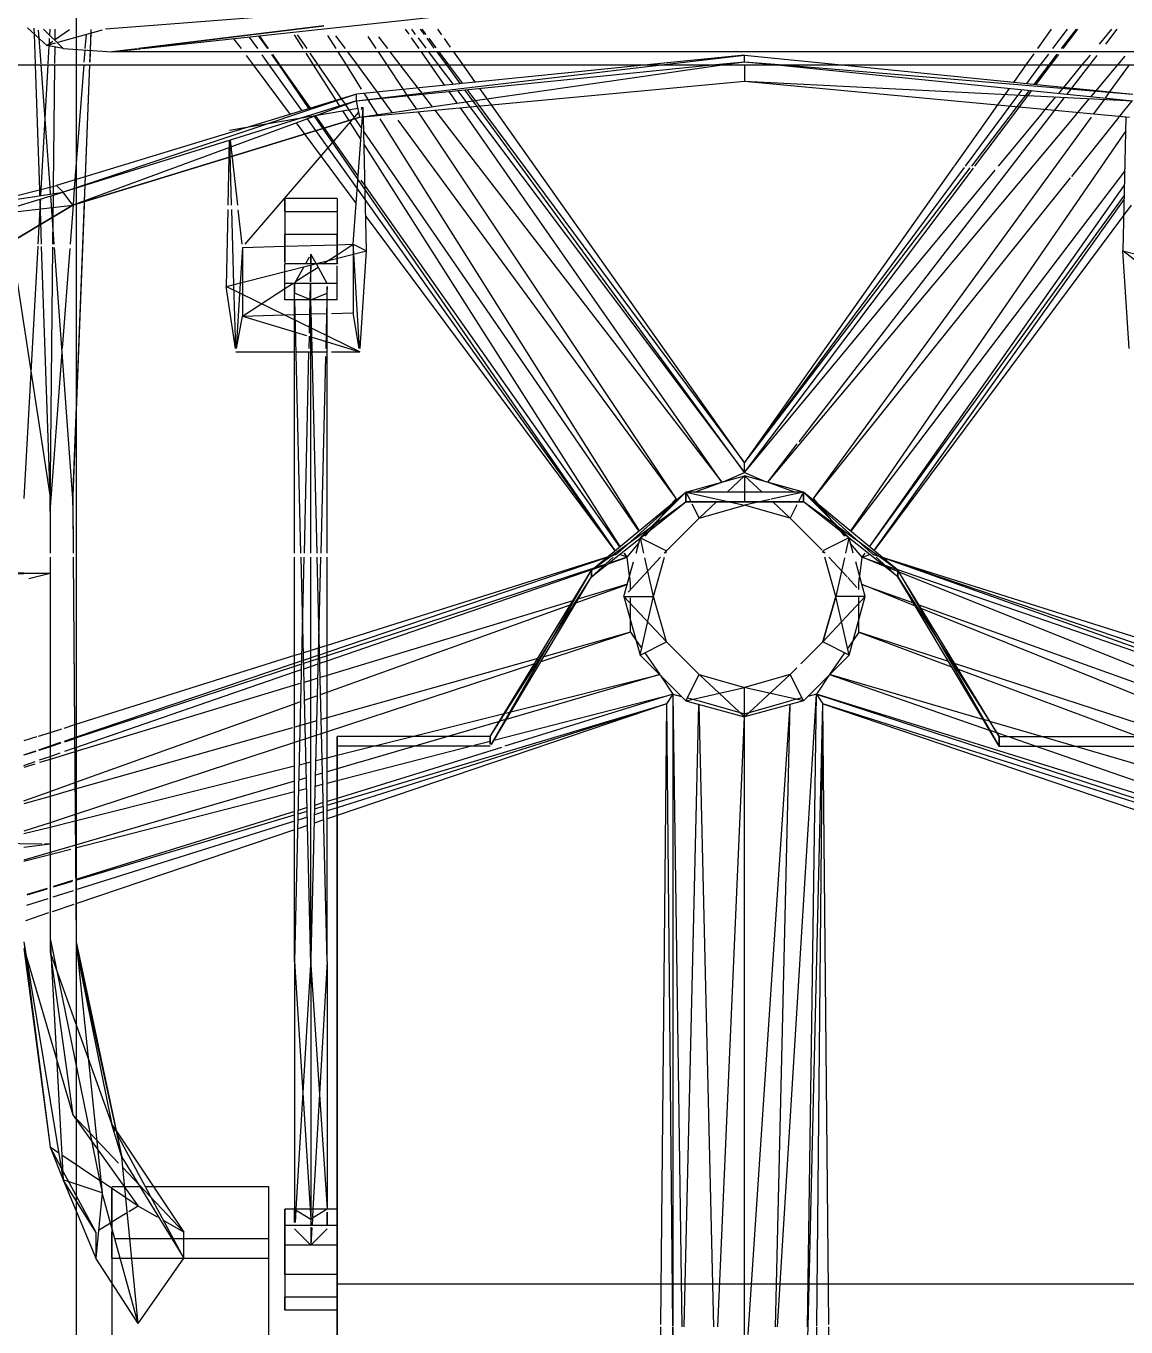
# Model space of a CAD drawing. Header units: millimetres. Extents: x -21051 to 202668, y -15646 to 13691.
# Drawn here: x -11416 to -11148.3, y -6553.3 to -6236.6 of the extents above; entities that cross this region are included whole.
import ezdxf

# ---------------------------------------------------------------- set-up
doc = ezdxf.new("R2010")
doc.units = ezdxf.units.MM
for name, color, linetype, lineweight in [('A-ANNO-DIMS', 211, 'Continuous', 9), ('A-ANNO-DIMS-100', 211, 'Continuous', 9), ('G-IMPT', 8, 'Continuous', 5), ('I-FURN', 30, 'Continuous', 5)]:
    doc.layers.add(name, color=color, linetype=linetype, lineweight=lineweight)
doc.layers.get('0').off()
doc.layers.get('I-FURN').off()
doc.styles.add('Arial_3', font='arial.ttf', dxfattribs={"height": 100})
doc.dimstyles.new('Arial_1_0', dxfattribs={"dimscale": 304.8, "dimtxt": 102.02594, "dimasz": 0.328084, "dimexe": 0.328084, "dimexo": 0.0625, "dimgap": 0.082021, "dimtad": 1, "dimdec": 0, "dimzin": 0, "dimdsep": 46, "dimtxsty": 'Arial_3', "dimblk1": 'OBLIQUE', "dimblk2": 'OBLIQUE', "dimsah": 1, "dimcen": 0.09, "dimdle": 0.328084, "dimazin": 0, "dimtfac": 1, "dimtdec": 4, "dimtix": 1, "dimtmove": 0, "dimatfit": 3, "dimfxl": 0.492126, "dimfxlon": 1, "dimtvp": 1, "dimtolj": 1, "dimtzin": 0, "dimarcsym": 2})

# ---------------------------------------------------------------- blocks, each defined once
blk = doc.blocks.new('Aeron_Work_Chair_3485 - Aeron Work Chair_dwg-V2-00_Ground floor')
at = {"layer": 'G-IMPT'}
for p, q in [((-5.56, 169.07), (-6.35, 224.63)), ((-5.56, 169.07), (-4.89, 224.63)), ((60.3, 171.06), (59.53, 224.63)), ((-95.25, 186.53), (-100.01, 167.48)), ((-95.25, 186.53), (-98.42, 165.89)), ((-92.87, 184.15), (-98.42, 165.89)), ((-92.87, 184.15), (-95.25, 163.51)), ((-85.73, 179.39), (-95.25, 163.51)), ((-95.25, 163.51), (-85.73, 179.39)), ((-24.61, 169.07), (-85.66, 178.33)), ((-138.4, 174.59), (-134.14, 169.86)), ((-129.38, 177.01), (-129.38, -177.01)), ((-23.82, 175.33), (-85.23, 171.96)), ((-5.56, 169.07), (-4.26, 174.26)), ((34.22, 172.34), (35.19, 175.42)), ((38.57, 175.42), (37.59, 172.55)), ((37.75, 172.55), (38.69, 175.42)), ((41.14, 175.42), (40.2, 172.7)), ((40.82, 172.74), (41.63, 175.42)), ((49.77, 175.42), (47.49, 169.07)), ((48.69, 169.07), (50.49, 175.42)), ((55.1, 169.07), (57.19, 175.42)), ((57.75, 175.42), (56.16, 169.07)), ((60.33, 169.07), (61.12, 175.42)), ((60.6, 162.9), (64.26, 175.42)), ((64.45, 175.42), (61.52, 164.04)), ((71.09, 169.8), (72.59, 174.63)), ((72.64, 174.64), (71.19, 169.79)), ((73.63, 169.64), (75.25, 174.79)), ((77.08, 169.44), (78.97, 175.02)), ((84.14, 175.42), (142.08, 165.89)), ((84.14, 175.42), (134.14, 169.07)), ((85.73, 175.42), (134.14, 169.07)), ((87.74, 174.83), (126.21, 163.51)), ((-136.85, 172.87), (-138.35, 172.92)), ((-135.79, 171.69), (-137.87, 171.84)), ((-129.56, 172.63), (-136.85, 172.87)), ((-129.62, 171.24), (-135.79, 171.69)), ((-98.99, 171.59), (-129.38, 172.62)), ((-99.62, 169.05), (-129.38, 171.22)), ((-99.08, 171.2), (-129.38, 169.53)), ((-97.6, 171.28), (-99.08, 171.2)), ((-97.56, 171.54), (-98.99, 171.59)), ((-94.61, 171.44), (-96.77, 171.32)), ((-85.73, 171.14), (-96.71, 171.51)), ((-85.73, 171.93), (-94.33, 171.46)), ((-24.61, 169.07), (-85.18, 171.12)), ((33.19, 169.07), (34.11, 171.99)), ((37.34, 171.79), (36.42, 169.07)), ((36.61, 169.07), (37.5, 171.79)), ((39.83, 171.65), (38.95, 169.07)), ((39.7, 169.07), (40.47, 171.61)), ((-138.11, 170.66), (-133.35, 165.89)), ((-138.11, 170.66), (-133.35, 165.89)), ((-136.59, 169.13), (-138.09, 169.05)), ((-135.46, 168), (-138.02, 164.37)), ((-134.61, 169.24), (-135.84, 169.18)), ((-134.14, 169.86), (-135.21, 168.35)), ((-134.14, 169.86), (-134.74, 167.72)), ((-133.35, 165.89), (-134.14, 169.86)), ((-129.69, 169.51), (-134.03, 169.28)), ((-129.75, 167.88), (-133.74, 167.84)), ((-99.83, 168.21), (-129.38, 167.89)), ((-98.07, 168.23), (-99.83, 168.21)), ((-97.96, 168.93), (-99.62, 169.05)), ((-85.73, 168.36), (-97.71, 168.23)), ((-85.73, 168.03), (-97.51, 168.9)), ((-20.64, 169.07), (-85, 168.37)), ((-23.81, 163.51), (-84.97, 167.98)), ((-20.64, 169.07), (-59.45, 166.12)), ((-24.61, 169.07), (-10.55, 169.07)), ((-20.64, 169.07), (-10.55, 169.07)), ((-9.53, 169.07), (-5.56, 169.07)), ((-9.53, 169.07), (83.34, 169.07)), ((-5.56, 169.07), (60.33, 169.07)), ((-5.56, 169.07), (60.33, 169.07)), ((32.31, 166.3), (33.19, 169.07)), ((36.42, 169.07), (35.53, 166.46)), ((35.76, 166.48), (36.61, 169.07)), ((37.88, 163.07), (39.7, 169.07)), ((38.95, 169.07), (38.09, 166.59)), ((47.49, 169.07), (45.32, 163.02)), ((46.98, 163), (48.69, 169.07)), ((53.1, 162.96), (55.1, 169.07)), ((56.16, 169.07), (54.63, 162.95)), ((60.33, 169.07), (60.31, 170.43)), ((60.33, 169.07), (83.34, 169.07)), ((69.16, 163.59), (70.61, 168.26)), ((70.73, 168.26), (69.34, 163.58)), ((71.68, 163.45), (73.24, 168.39)), ((74.99, 163.25), (76.79, 168.57)), ((83.34, 169.07), (83.66, 169.05)), ((83.34, 169.07), (145.26, 156.37)), ((83.66, 169.07), (86.52, 169.07)), ((83.66, 169.05), (142.08, 165.89)), ((86.52, 169.07), (126.21, 163.51)), ((87.08, 168.87), (128.59, 153.99)), ((134.14, 169.07), (142.08, 165.89)), ((135.54, 166.97), (134.14, 169.07)), ((134.14, 169.07), (139.14, 166.38)), ((-135.69, 167.82), (-138.07, 167.79)), ((-134.83, 167.38), (-137.91, 156.31)), ((-133.35, 165.89), (-132.56, 153.99)), ((-133.35, 165.89), (-132.56, 153.99)), ((-122.24, 94.46), (-100.01, 167.48)), ((-122.24, 94.46), (-98.42, 165.89)), ((-120.65, 94.46), (-98.42, 165.89)), ((-98.42, 165.89), (-100.01, 167.48)), ((-95.25, 163.51), (-98.42, 165.89)), ((-60.33, 166.05), (-84.72, 164.19)), ((31.31, 163.12), (32.14, 165.75)), ((35.23, 165.57), (34.4, 163.1)), ((34.65, 163.09), (35.46, 165.56)), ((37.69, 165.43), (36.88, 163.08)), ((142.19, 157), (136.04, 166.22)), ((139.81, 166.02), (154.78, 157.96)), ((142.08, 165.89), (161.13, 157.96)), ((154.78, 157.96), (142.08, 165.89)), ((145.26, 156.37), (142.08, 165.89)), ((-33.45, 163.08), (-129.38, 159.37)), ((-101.4, 162.92), (-129.38, 160.79)), ((-120.65, 94.46), (-95.25, 163.51)), ((-116.68, 93.66), (-95.25, 163.51)), ((-95.25, 163.51), (-116.68, 93.66)), ((-99.36, 163.08), (-101.4, 162.92)), ((-95.3, 163.39), (-99.3, 163.08)), ((-85.73, 164.12), (-95.25, 163.39)), ((-23.81, 163.51), (-95.17, 160.72)), ((-22.48, 163.5), (-95.17, 160.71)), ((-22.22, 163.51), (-33.45, 163.08)), ((-23.81, 163.51), (-10.55, 163.41)), ((-22.22, 163.51), (-23.81, 163.51)), ((-22.22, 163.51), (-10.55, 163.43)), ((-9.53, 163.42), (83.66, 162.73)), ((-9.53, 163.41), (84.14, 162.72)), ((14.43, 109.54), (31.31, 163.11)), ((34.39, 163.08), (16.27, 109.54)), ((17.06, 109.54), (34.64, 163.08)), ((36.87, 163.07), (18.41, 109.54)), ((21.64, 109.54), (37.88, 163.06)), ((45.31, 163), (26.14, 109.54)), ((32.01, 110.09), (46.97, 162.99)), ((35.56, 109.54), (53.09, 162.95)), ((54.62, 162.94), (41.28, 109.54)), ((45.02, 109.54), (60.6, 162.89)), ((61.23, 162.89), (47.5, 109.54)), ((52.39, 109.54), (68.93, 162.83)), ((69.11, 162.83), (53.2, 109.54)), ((54.7, 109.54), (71.48, 162.81)), ((56.81, 109.54), (74.83, 162.79)), ((84.14, 162.73), (85.73, 162.72)), ((84.14, 162.72), (136.52, 151.61)), ((84.14, 162.72), (145.26, 156.37)), ((85.73, 162.72), (136.52, 151.61)), ((85.73, 162.72), (128.59, 153.99)), ((137.98, 152.4), (126.21, 163.51)), ((126.21, 163.51), (148.43, 147.64)), ((-130.1, 159.34), (-138, 159.04)), ((-133.35, 159.24), (-137.14, 159.09)), ((-133.35, 159.23), (-137.14, 159.08)), ((-133.35, 160.49), (-136.82, 160.23)), ((-130.04, 160.74), (-132.99, 160.52)), ((-130.1, 159.36), (-132.91, 159.26)), ((-130.1, 159.36), (-132.91, 159.25)), ((-102.15, 160.45), (-129.38, 159.38)), ((-102.16, 160.44), (-129.38, 159.39)), ((-100.22, 160.51), (-102.16, 160.44)), ((-100.21, 160.52), (-102.15, 160.45)), ((-96.3, 160.66), (-100.1, 160.52)), ((-96.29, 160.68), (-100.09, 160.53)), ((-142.08, 103.98), (-138.11, 155.58)), ((148.43, 147.64), (142.41, 156.66)), ((145.26, 156.37), (161.13, 157.96)), ((177.01, 147.64), (145.26, 156.37)), ((152.57, 154.36), (154.36, 157.28)), ((154.78, 157.96), (161.13, 157.96)), ((177.01, 147.64), (161.13, 157.96)), ((-133.31, 147.9), (-132.56, 153.99)), ((-132.56, 153.99), (-133.31, 147.9)), ((-132.56, 153.99), (-133.3, 147.09)), ((-132.56, -153.99), (-132.56, 153.99)), ((128.59, 153.99), (130.12, 152.96)), ((136.52, 151.61), (128.59, 153.99)), ((130.13, 153.16), (128.59, 153.99)), ((130.18, 152.93), (154.78, 136.52)), ((161.13, 136.52), (130.74, 152.83)), ((143.67, 153.99), (143.67, 151.04)), ((144.2, 153.99), (152.34, 153.99)), ((152.26, 153.99), (144.2, 153.99)), ((150.06, 150.28), (151.15, 152.06)), ((151.15, 152.06), (152.34, 153.99)), ((153.92, 153.99), (152.26, 153.99)), ((152.34, 153.99), (156.37, 153.99)), ((161.13, 153.99), (154.78, 153.99)), ((156.37, 153.99), (167.24, 153.99)), ((156.37, 153.31), (156.37, 139.44)), ((161.13, 153.99), (167.24, 153.99)), ((161.13, 153.99), (161.13, 136.52)), ((167.24, 153.99), (186.53, 153.99)), ((167.25, 153.99), (191.29, 153.99)), ((136.52, 151.61), (161.13, 136.52)), ((177.01, 147.64), (136.52, 151.61)), ((154.78, 136.52), (139.08, 151.36)), ((143.67, 150.91), (143.67, 147.23)), ((148.43, 147.64), (149.82, 149.89)), ((-133.35, 146.65), (-143.67, 51.33)), ((-138.91, 102.39), (-133.35, 147.54)), ((-133.35, 147.54), (-138.91, 102.39)), ((143.67, 145.9), (143.67, 143.93)), ((151.15, 142.88), (148.43, 147.64)), ((177.01, 147.64), (161.13, 136.52)), ((143.67, 143.93), (143.67, 115.89)), ((154.78, 136.52), (151.97, 141.44)), ((161.13, 136.52), (154.78, 136.52)), ((156.37, 139.08), (156.37, 136.52)), ((156.37, 136.52), (156.37, 115.89)), ((161.13, 136.52), (161.13, 115.89)), ((-133.35, 122.5), (-135.77, 124.3)), ((-113.51, 125.41), (-114.39, 120.25)), ((-95.25, 123.38), (-111.1, 125.15)), ((-95.25, 124.88), (-111.04, 125.34)), ((-111, 125.46), (-95.25, 125.79)), ((-94.2, 125.81), (-75.41, 126.21)), ((-75.89, 124.31), (-94.18, 124.84)), ((-75.41, 126.21), (-84.14, 92.08)), ((-76.28, 122.78), (-60.33, 123.78)), ((-60.33, 123.85), (-75.89, 124.31)), ((-60.33, 123.94), (-75.41, 126.21)), ((-59.53, 93.66), (-75.41, 126.21)), ((-60.33, 123.68), (-68.26, 122.24)), ((-59.53, 123.83), (-59.53, 109.54)), ((-133.35, 118.53), (-136.18, 120.54)), ((-129.38, 119.54), (-131.65, 121.23)), ((-85.73, 121.55), (-117.86, 93.9)), ((-85.73, 122.33), (-94.13, 123.26)), ((-84.93, 122.24), (-85.23, 111.92)), ((-84.93, 122.24), (-76.28, 122.78)), ((-84.93, 122.24), (-76.42, 122.24)), ((-76.42, 122.24), (-68.26, 122.24)), ((-68.26, 122.24), (-74.94, 111.92)), ((-68.26, 122.24), (-68.64, 109.54)), ((-68.26, 122.24), (-64.38, 109.54)), ((-133.35, 115.9), (-136.44, 118.08)), ((-133.35, 116.08), (-136.43, 118.21)), ((-129.38, 115.7), (-131.81, 117.43)), ((-117.33, 110.58), (-129.38, 119.54)), ((-114.39, 120.25), (-118.85, 94.1)), ((-129.38, 113.1), (-131.91, 114.88)), ((-129.38, 113.33), (-131.9, 115.08)), ((-118.19, 107.74), (-129.38, 115.7)), ((143.67, 115.89), (156.37, 115.89)), ((143.67, 115.89), (161.13, 115.89)), ((156.37, 115.89), (186.53, 115.89)), ((161.13, 115.89), (191.29, 115.89)), ((-118.73, 105.97), (-129.38, 113.33)), ((-118.83, 105.66), (-129.38, 113.1)), ((-96.84, 111.92), (-93.82, 111.92)), ((-96.84, 99.22), (-96.84, 111.92)), ((-93.82, 111.92), (-96.84, 111.92)), ((-93.66, 111.92), (-88.11, 111.92)), ((-93.66, 111.92), (-81.27, 111.92)), ((-93.66, 99.22), (-93.66, 111.92)), ((-81.27, 111.92), (-88.11, 111.92)), ((-88.11, 99.22), (-88.11, 111.92)), ((-85.23, 111.92), (-85.61, 99.22)), ((-79.06, 111.92), (-80.96, 111.92)), ((-79.06, 111.92), (-80.96, 111.92)), ((-80.96, 104.49), (-80.96, 111.92)), ((-76.2, 111.92), (-79.06, 111.92)), ((-72.23, 111.92), (-79.06, 111.92)), ((-72.23, 111.92), (-76.2, 111.92)), ((-74.94, 111.92), (-76.2, 109.97)), ((-76.2, 99.22), (-76.2, 111.92)), ((-72.23, 99.22), (-72.23, 111.92)), ((149.23, 111.92), (157.96, 111.92)), ((149.23, 107.23), (149.23, 111.92)), ((153.19, 111.92), (149.23, 111.92)), ((165.1, 111.92), (153.19, 111.92)), ((153.19, 99.22), (153.19, 111.92)), ((157.96, 111.92), (170.66, 111.92)), ((157.96, 99.22), (157.96, 111.92)), ((165.1, 111.92), (173.83, 111.92)), ((165.1, 99.22), (165.1, 111.92)), ((173.83, 111.92), (170.66, 111.92)), ((170.66, 99.22), (170.66, 111.92)), ((173.83, 99.22), (173.83, 111.92)), ((-133.35, 107.44), (-136.73, 109.59)), ((-133.35, 106.5), (-136.71, 108.82)), ((-95.77, 94.53), (-115.28, 109.05)), ((-80.25, 107.29), (-76.2, 109.54)), ((-76.64, 109.29), (-78.98, 105.67)), ((-73.82, 109.54), (-76.2, 109.54)), ((-76.2, 109.54), (-73.82, 109.54)), ((-72.23, 105.57), (-73.82, 109.54)), ((-72.23, 109.54), (-73.82, 109.54)), ((-60.33, 109.54), (-72.23, 109.54)), ((-63.66, 109.54), (-72.23, 109.54)), ((-62.48, 109.26), (-72.23, 109.5)), ((-68.64, 109.41), (-68.74, 105.91)), ((-64.31, 109.31), (-63.5, 106.64)), ((-10.55, 109.54), (-63.66, 109.54)), ((-10.55, 108), (-62.48, 109.26)), ((-59.53, 109.19), (-59.53, 105.57)), ((-10.55, 109.54), (-59.14, 109.54)), ((88.9, 109.54), (-9.53, 109.54)), ((88.9, 109.54), (-9.53, 109.54)), ((-9.53, 107.27), (88.9, 109.54)), ((89.69, 105.57), (-9.53, 107.98)), ((13.89, 107.81), (14.43, 109.54)), ((16.27, 109.54), (15.7, 107.85)), ((16.51, 107.87), (17.06, 109.54)), ((18.41, 109.54), (17.84, 107.9)), ((21.16, 107.98), (21.64, 109.54)), ((26.14, 109.54), (25.62, 108.08)), ((30.34, 104.17), (31.85, 109.54)), ((32.96, 101.6), (35.56, 109.54)), ((41, 108.43), (40.28, 105.57)), ((44.18, 106.67), (44.72, 108.52)), ((47.25, 108.58), (46.75, 106.61)), ((51.44, 106.5), (52.12, 108.69)), ((52.96, 108.71), (52.29, 106.48)), ((53.72, 106.44), (54.45, 108.74)), ((55.75, 106.39), (56.56, 108.79)), ((88.9, 109.54), (149.23, 109.54)), ((88.9, 109.54), (149.23, 109.54)), ((88.9, 109.54), (151.61, 105.57)), ((89.67, 105.66), (149.23, 109.25)), ((149.23, 109.54), (152.45, 109.54)), ((152.45, 109.54), (149.23, 109.54)), ((149.23, 109.54), (151.61, 105.57)), ((149.39, 109.26), (152.42, 109.44)), ((157.96, 105.57), (153.99, 109.54)), ((-129.38, 103.77), (-132.28, 105.77)), ((-129.38, 104.91), (-132.24, 106.73)), ((-120.61, 99.32), (-129.38, 104.91)), ((-99.15, 92.42), (-116.89, 104.69)), ((-96.59, 92.36), (-116.27, 106.37)), ((-83.34, 105.57), (-80.96, 105.62)), ((-81.02, 104.28), (-83.34, 105.57)), ((-80.96, 105.57), (-83.34, 105.57)), ((-82.56, 106), (-80.96, 106.89)), ((-76.6, 105.57), (-80.69, 105.57)), ((-80.67, 105.63), (-76.7, 105.72)), ((-79.05, 105.57), (-80.18, 103.81)), ((-76.2, 105.73), (-72.33, 105.82)), ((-65.34, 105.57), (-76.2, 105.57)), ((-72.23, 105.57), (-73.82, 101.6)), ((-72.23, 105.82), (-64.05, 106.01)), ((-63.56, 105.36), (-72.23, 105.57)), ((-63.82, 105.57), (-72.23, 105.57)), ((-68.76, 105.48), (-68.86, 101.78)), ((-60.33, 105.57), (-65.34, 105.57)), ((-10.55, 105.57), (-63.82, 105.57)), ((-10.55, 104.05), (-63.56, 105.36)), ((-63.31, 106.03), (-60.33, 106.1)), ((-63.1, 105.34), (-62.43, 103.14)), ((-59.53, 106.12), (-10.55, 107.25)), ((-10.55, 105.57), (-59.53, 105.57)), ((-59.53, 105.26), (-59.53, 101.6)), ((88.11, 105.57), (-9.53, 105.57)), ((-9.53, 103.21), (88.11, 105.57)), ((89.69, 105.57), (-9.53, 105.57)), ((12.61, 103.75), (13.76, 107.41)), ((15.54, 107.37), (14.33, 103.79)), ((15.18, 103.81), (16.34, 107.35)), ((17.64, 107.32), (16.44, 103.84)), ((19.93, 103.92), (20.94, 107.24)), ((25.28, 107.13), (24.23, 104.21)), ((46.22, 104.56), (45.73, 102.66)), ((50.22, 102.55), (50.88, 104.67)), ((51.76, 104.69), (51.11, 102.53)), ((52.48, 102.5), (53.18, 104.73)), ((54.41, 102.45), (55.2, 104.77)), ((88.11, 105.57), (149.23, 105.57)), ((88.9, 101.6), (149.23, 105.07)), ((89.69, 105.57), (151.61, 105.57)), ((89.69, 105.57), (149.23, 101.6)), ((149.23, 105.72), (149.23, 107.23)), ((149.23, 104.21), (149.23, 105.57)), ((149.23, 101.6), (151.61, 105.57)), ((149.23, 105.57), (151.21, 105.57)), ((149.23, 105.07), (151.09, 105.17)), ((151.38, 105.19), (153.19, 105.3)), ((151.61, 105.57), (153.19, 105.57)), ((153.59, 105.57), (157.96, 105.57)), ((153.76, 105.33), (157.96, 105.57)), ((157.96, 105.57), (153.99, 101.6)), ((-136.52, 101.52), (-133.35, 99.52)), ((-121.04, 98.04), (-129.38, 103.77)), ((-102.38, 94.06), (-117, 104.37)), ((-81.76, 101.38), (-83.16, 99.22)), ((-80.96, 102.61), (-81.76, 101.38)), ((-80.96, 99.22), (-80.96, 104.49)), ((-76.2, 101.6), (-80.76, 104.13)), ((-73.87, 101.6), (-75.46, 101.6)), ((-73.87, 101.6), (-75.46, 101.6)), ((-75.45, 101.62), (-73.91, 101.66)), ((-72.23, 101.6), (-73.82, 101.6)), ((-72.23, 101.6), (-73.82, 101.6)), ((-73.8, 101.66), (-72.23, 101.7)), ((-72.23, 101.7), (-60.33, 101.98)), ((-60.33, 101.6), (-72.23, 101.6)), ((-61.87, 101.6), (-72.23, 101.6)), ((-62.43, 103.14), (-62.06, 101.94)), ((-61.96, 101.6), (-59.53, 93.66)), ((-10.55, 101.6), (-61.87, 101.6)), ((-10.55, 101.6), (-60.33, 101.6)), ((-58.43, 102.03), (-10.55, 103.19)), ((88.9, 101.6), (-9.53, 104.02)), ((88.9, 101.6), (-9.53, 101.6)), ((88.9, 101.6), (-9.53, 101.6)), ((-9.53, 33.48), (11.93, 101.6)), ((13.59, 101.6), (-9.43, 33.59)), ((-6.86, 36.69), (14.45, 101.6)), ((15.67, 101.6), (-6.63, 36.97)), ((1.09, 41.83), (19.23, 101.6)), ((23.3, 101.6), (2.08, 42.43)), ((11.93, 101.6), (12.53, 103.48)), ((14.21, 103.44), (13.59, 101.6)), ((14.45, 101.6), (15.05, 103.42)), ((16.29, 103.39), (15.67, 101.6)), ((16.39, 51.13), (32.96, 101.6)), ((19.23, 101.6), (19.74, 103.3)), ((23.87, 103.2), (23.3, 101.6)), ((27.26, 93.31), (29.61, 101.6)), ((29.61, 101.6), (30.02, 103.05)), ((39.29, 101.6), (38.7, 99.22)), ((39.99, 104.41), (39.29, 101.6)), ((42, 99.22), (42.7, 101.6)), ((43.03, 102.73), (43.54, 104.49)), ((45.46, 101.6), (44.85, 99.22)), ((49.19, 99.22), (49.92, 101.6)), ((50.84, 101.6), (50.12, 99.22)), ((51.45, 99.22), (52.2, 101.6)), ((53.32, 99.22), (54.13, 101.6)), ((88.9, 101.6), (149.23, 101.6)), ((88.9, 101.6), (149.23, 101.6)), ((149.23, 99.22), (149.23, 104.21)), ((149.97, 101.6), (153.19, 101.6)), ((153.19, 101.6), (149.97, 101.6)), ((-133.35, 97.17), (-136.47, 99.47)), ((-132.56, 99.02), (-129.38, 97.02)), ((-119.38, 98.54), (-120.61, 99.32)), ((-96.84, 99.22), (-93.66, 99.22)), ((-96.84, 99.22), (-93.66, 99.22)), ((-93.46, 99.22), (-88.11, 99.22)), ((-93.46, 99.22), (-82.31, 99.22)), ((-82.31, 99.22), (-88.11, 99.22)), ((-83.16, 99.22), (-85.73, 95.25)), ((-85.61, 99.22), (-85.73, 95.25)), ((-80.96, 99.22), (-82.31, 99.22)), ((-82.31, 99.22), (-80.96, 99.22)), ((-76.2, 99.22), (-80.44, 99.22)), ((-72.23, 99.22), (-80.44, 99.22)), ((-72.23, 99.22), (-76.2, 99.22)), ((-68.9, 100.55), (-69.06, 95.25)), ((-59.53, 100.57), (-59.53, 93.66)), ((26.19, 19.05), (53.32, 99.22)), ((26.19, 19.05), (51.45, 99.22)), ((50.12, 99.22), (26.19, 19.05)), ((34.13, 99.22), (36.51, 99.22)), ((36.51, 99.22), (34.13, 99.22)), ((34.13, 61.91), (34.13, 99.22)), ((38.7, 99.22), (34.13, 80.96)), ((36.51, 61.91), (36.51, 99.22)), ((36.51, 99.22), (149.23, 99.22)), ((167.48, 99.22), (36.51, 99.22)), ((36.51, 61.91), (36.51, 99.22)), ((44.85, 99.22), (36.51, 66.82)), ((36.76, 59.19), (49.19, 99.22)), ((40.32, 93.45), (42, 99.22)), ((149.23, 99.22), (167.48, 99.22)), ((157.96, 99.22), (149.23, 99.22)), ((153.19, 99.22), (149.23, 99.22)), ((153.19, 99.22), (165.1, 99.22)), ((157.96, 99.22), (170.66, 99.22)), ((165.1, 99.22), (173.83, 99.22)), ((167.48, 99.22), (173.83, 99.22)), ((192.09, 99.22), (167.48, 99.22)), ((167.48, -99.22), (167.48, 99.22)), ((167.48, -99.22), (167.48, 99.22)), ((173.83, 99.22), (170.66, 99.22)), ((173.83, 99.22), (192.09, 99.22)), ((-129.38, 94.26), (-132.56, 96.59)), ((-129.38, 97.02), (-123.47, 93.31)), ((-119.8, 97.18), (-121.04, 98.04)), ((-118.48, 96.28), (-119.68, 97.1)), ((-116.6, 94.99), (-118.48, 96.28)), ((-115.87, 96.3), (-118.22, 97.8)), ((-85.73, 95.25), (-116.63, 93.04)), ((-111.34, 93.42), (-115.41, 96.01)), ((-85.73, 95.25), (-84.14, 92.08)), ((-85.73, 95.25), (-83.33, 95.25)), ((-83.36, 95.11), (-85.73, 95.25)), ((-60.33, 93.71), (-83.36, 95.11)), ((-83.33, 95.25), (-69.06, 95.25)), ((-60.33, 93.79), (-69.06, 95.25)), ((-129.38, 23.61), (-122.24, 94.46)), ((-120.65, 94.46), (-129.38, 7.87)), ((-120.65, 94.46), (-129.38, 20.24)), ((-122.75, 89.38), (-129.38, 94.26)), ((-116.68, 93.66), (-129.38, 5.51)), ((-116.68, 93.66), (-125.41, 0)), ((-122.42, 92.64), (-120.97, 91.73)), ((-120.65, 94.46), (-122.24, 94.46)), ((-116.68, 93.66), (-120.65, 94.46)), ((-118.99, 93.31), (-119.06, 92.87)), ((-118.55, 93.31), (-119.06, 92.87)), ((-116.77, 93.03), (-119.06, 92.87)), ((-116.8, 92.82), (-119.06, 92.87)), ((-84.14, 92.08), (-116.61, 92.81)), ((-114.16, 93.31), (-116.33, 94.8)), ((-15.93, 25.73), (-113.34, 92.74)), ((-12.18, 30.26), (-110.16, 92.67)), ((-100.08, 92.44), (-101.32, 93.31)), ((-12.08, 30.38), (-100.08, 92.44)), ((-11.14, 31.52), (-99.15, 92.42)), ((-11.13, 31.53), (-96.59, 92.36)), ((-11.11, 31.55), (-92.72, 92.27)), ((-60.33, 93.61), (-84.14, 92.08)), ((15.12, 50.35), (27.26, 93.31)), ((34.13, 72.27), (40.28, 93.31)), ((-133.35, 89.69), (-136.27, 91.64)), ((-136.21, 89.16), (-133.35, 86.96)), ((-129.38, 87.05), (-132.56, 89.16)), ((-121.37, 88.37), (-122.75, 89.38)), ((-120.93, 91.71), (-117.29, 89.42)), ((-116.27, 88.78), (-15.98, 25.67)), ((-132.56, 86.35), (-129.38, 83.9)), ((-123.39, 83.05), (-129.38, 87.05)), ((-117.82, 85.76), (-121.27, 88.3)), ((-136.85, 81.65), (-138.11, 82.53)), ((-129.38, 83.9), (-123.74, 79.55)), ((-122.09, 82.19), (-123.39, 83.05)), ((-23.81, 16.67), (-115.91, 84.35)), ((-138.11, 81.12), (-136.83, 80.16)), ((-133.36, 79.22), (-136, 81.06)), ((-135.96, 79.5), (-133.43, 77.6)), ((-123.74, 79.55), (-122.51, 78.6)), ((-118.66, 79.9), (-121.9, 82.06)), ((-116.68, 78.58), (-118, 79.46)), ((34.13, 80.96), (28.52, 58.5)), ((-136.8, 77.95), (-138.11, 78.91)), ((-138.11, 78.55), (-136.8, 77.57)), ((-133.51, 75.55), (-135.9, 77.29)), ((-135.89, 76.9), (-133.53, 75.14)), ((-129.38, 76.44), (-132.56, 78.66)), ((-132.56, 76.95), (-129.38, 74.56)), ((-124.4, 72.97), (-129.38, 76.44)), ((-122.27, 78.41), (-119.22, 76.06)), ((-23.81, 16.67), (-116.68, 78.58)), ((-136.74, 73.73), (-138.11, 74.7)), ((-133.68, 71.56), (-135.79, 73.06)), ((-129.38, 72.53), (-132.56, 74.85)), ((-132.56, 74.41), (-129.38, 72.05)), ((-129.38, 74.56), (-124.61, 70.97)), ((-118.38, 75.42), (-116.68, 74.11)), ((-116.68, 74.11), (-27.82, 5.58)), ((-129.38, 68.52), (-132.56, 70.77)), ((-124.79, 69.17), (-129.38, 72.53)), ((-129.38, 72.05), (-124.84, 68.67)), ((-123.13, 69.86), (-119.18, 66.89)), ((-120.1, 69.96), (-122.92, 71.93)), ((30.45, 59.68), (34.13, 72.27)), ((-125.15, 65.53), (-129.38, 68.52)), ((-123.36, 67.57), (-119.39, 64.62)), ((-119.34, 65.19), (-123.31, 68.09)), ((-119.18, 66.89), (-116.68, 65.02)), ((-116.68, 67.58), (-118.96, 69.17)), ((-27.82, 5.58), (-116.68, 67.58)), ((-119.67, 61.65), (-123.67, 64.48)), ((-119.39, 64.62), (-116.68, 62.6)), ((-116.68, 63.24), (-119.34, 65.19)), ((-116.68, 65.02), (-30.16, 0)), ((36.26, 65.85), (35.25, 61.91)), ((-116.68, 59.54), (-119.67, 61.65)), ((-30.16, 0), (-116.68, 63.24)), ((-116.68, 62.6), (-32.54, 0)), ((34.13, 61.91), (-6.35, 37.31)), ((36.08, 61.66), (-6.35, 37.31)), ((34.13, 61.91), (-4.76, 37.31)), ((36.08, 61.65), (-4.76, 37.31)), ((36.08, 61.65), (-4.76, 37.31)), ((35.02, 61.02), (23.81, 17.46)), ((34.13, 61.91), (36.01, 61.91)), ((36.01, 61.91), (34.13, 61.91)), ((-32.54, 0), (-116.68, 59.54)), ((19.05, 20.64), (29.97, 58.01)), ((23.81, 17.46), (36.51, 58.38)), ((28.47, 58.33), (28.17, 57.12)), ((30.02, 58.18), (30.42, 59.56)), ((28.12, 56.91), (19.05, 20.64)), ((8.73, 27.78), (15.9, 49.62)), ((8.73, 27.78), (14.71, 48.91)), ((-2.94, 28.55), (0.7, 40.57)), ((1.6, 41.1), (-2.89, 28.56)), ((-6.35, 37.31), (-25.4, 14.29)), ((-4.76, 37.31), (-23.02, 14.29)), ((-6.35, 37.31), (-23.02, 14.29)), ((-4.76, 37.31), (-23.02, 14.29)), ((-4.76, 37.31), (-9.53, 31.99)), ((-7.75, 33.97), (-6.91, 36.53)), ((-6.66, 36.88), (-7.61, 34.13)), ((-6.35, 37.31), (-4.76, 37.31)), ((-4.76, 37.31), (-6.35, 37.31)), ((-9.77, 32.59), (-10.24, 31.2)), ((-10.24, 31.19), (-9.83, 32.49)), ((-7.86, 33.4), (-9.53, 28.58)), ((-9.53, 28.58), (-8, 33.23)), ((-10.55, 30.85), (-25.4, 14.29)), ((-9.53, 28.58), (-12.86, 25.8)), ((-10.32, 30.96), (-10.55, 31.13)), ((-10.32, 30.96), (-10.55, 31.12)), ((-10.32, 30.96), (-10.55, 31.12)), ((-9.53, 28.58), (-10.55, 29.3)), ((-9.53, 28.58), (-10.55, 29.23)), ((-9.53, 28.58), (-10.16, 30.49)), ((-4.93, 28), (-9.53, 28.58)), ((0, 29.37), (-8.4, 27.04)), ((0, 29.37), (14.29, 25.4)), ((0, 29.37), (0, 27.9)), ((0, 29.37), (11.11, 19.05)), ((0, 29.37), (0, 22.22)), ((-14.29, 25.4), (-25.4, 14.29)), ((-10.55, 24.57), (-14.22, 25.38)), ((-10.55, 26.44), (-14.18, 25.43)), ((-1.05, 28.39), (-9.53, 20.52)), ((-3.18, 27.78), (-4.76, 27.98)), ((-1.71, 27.78), (-3.18, 27.78)), ((0, 27.78), (0, 22.22)), ((5.71, 27.78), (0.39, 27.78)), ((14.29, 25.4), (1.38, 22.53)), ((8.73, 27.78), (5.71, 27.78)), ((8.73, 27.78), (10.75, 26.38)), ((10.75, 26.38), (12.69, 25.04)), ((14.29, 25.4), (11.11, 19.05)), ((14.29, 25.4), (11.11, 19.05)), ((14.29, 25.4), (25.4, 14.29)), ((-131.76, 0), (-129.38, 23.61)), ((-19.05, 20.64), (-14.65, 24.3)), ((-14.26, 25.34), (-11.18, 19.18)), ((-14.26, 25.34), (-11.18, 19.18)), ((0, 22.22), (-9.53, 19.5)), ((0, 22.22), (-9.53, 19.5)), ((0, 22.22), (-9.36, 24.31)), ((1.38, 22.53), (0, 22.22)), ((11.11, 19.05), (0, 22.22)), ((11.11, 19.05), (0, 22.22)), ((13.74, 24.31), (19.05, 20.64)), ((-129.38, 20.24), (-131.76, 0)), ((-21.65, 18.47), (-19.05, 20.64)), ((-11.11, 19.05), (-19.05, 11.11)), ((-10.55, 19.57), (-11.11, 19.05)), ((-10.55, 19.21), (-11.11, 19.05)), ((-10.55, 19.21), (-11.11, 19.05)), ((11.11, 19.05), (19.05, 11.11)), ((11.11, 19.05), (19.05, 11.11)), ((19.28, 20.49), (23.81, 17.46)), ((23.81, 17.46), (26.19, 19.05)), ((26.19, 19.05), (177.24, 20.5)), ((26.19, 19.05), (177.6, 17.6)), ((177.88, 20.5), (192.09, 20.64)), ((-23.81, 16.67), (-22.58, 17.7)), ((-11.28, 18.88), (-19.05, 11.11)), ((23.81, 17.46), (24.34, 15.35)), ((23.81, 17.46), (177.62, 17.46)), ((23.81, 17.46), (177.88, 15.28)), ((177.88, 17.6), (192.09, 17.46)), ((177.88, 17.46), (192.09, 17.46)), ((-25.4, 14.29), (-29.37, 0)), ((-25.4, -14.29), (-25.4, 14.29)), ((-23.02, 14.29), (-25.4, 14.29)), ((-25.4, 14.29), (-22.22, 0)), ((-25.4, 14.29), (-23.11, 13.14)), ((-25.4, 14.29), (-23.02, 14.29)), ((-24.77, 13.97), (-23.11, 13.14)), ((-23.02, -14.29), (-23.02, 14.29)), ((-23.02, 14.29), (-23.02, -14.29)), ((-22.51, 12.84), (-19.05, 11.11)), ((-22.51, 12.84), (-19.05, 11.11)), ((25.4, 14.29), (19.05, 11.11)), ((25.4, 14.29), (19.05, 11.11)), ((25.4, 14.29), (22.22, 0)), ((24.69, 13.93), (25.4, 11.11)), ((25.4, 14.29), (29.37, 0)), ((177.88, 14.74), (26.28, 11.13)), ((-25.4, 12.22), (-27.78, 5.56)), ((-19.05, 11.11), (-23.02, 6.84)), ((-19.05, 11.11), (-22.22, 0)), ((-19.05, 11.11), (-22.22, 0)), ((19.05, 11.11), (22.22, 0)), ((19.05, 11.11), (22.22, 0)), ((29.37, 0), (19.05, 11.11)), ((25.4, 11.11), (28.58, 0)), ((177.88, 7.48), (26.29, 11.09)), ((-129.38, 7.87), (-130.18, 0)), ((177.88, 6.52), (29.37, 0.03)), ((-129.38, 5.51), (-130.18, 0)), ((-27.91, 5.26), (-30.16, 0)), ((-25.4, 4.27), (-29.37, 0)), ((-131.76, 0), (-129.38, -23.61)), ((-130.18, 0), (-131.76, 0)), ((-130.18, 0), (-129.38, -7.87)), ((-130.18, 0), (-129.38, -9.45)), ((-129.38, 0), (-125.41, 0)), ((-125.41, 0), (-116.68, -93.66)), ((-125.41, 0), (-120.65, -94.46)), ((-32.54, 0), (-104.63, -51.01)), ((-32.54, 0), (-104.42, -53.48)), ((-32.54, 0), (-104.3, -54.9)), ((-30.16, 0), (-104.24, -55.67)), ((-30.16, 0), (-103.79, -60.98)), ((-30.16, 0), (-32.54, 0)), ((-30.16, 0), (-27.91, -5.26)), ((-25.4, -14.29), (-29.37, 0)), ((-29.37, 0), (-25.4, 0)), ((-29.37, 0), (-25.4, 0)), ((-29.37, 0), (-25.4, -4.27)), ((-25.4, 0), (-23.02, 0)), ((-25.4, 0), (-23.02, 0)), ((-23.6, -6.21), (-22.22, 0)), ((-19.05, -11.11), (-22.22, 0)), ((-19.05, -11.11), (-22.22, 0)), ((19.05, -11.11), (22.22, 0)), ((19.05, -11.11), (22.22, 0)), ((19.05, -11.11), (29.37, 0)), ((28.58, 0), (22.22, 0)), ((29.37, 0), (22.22, 0)), ((22.5, -1.26), (22.22, 0)), ((28.58, 0), (25.4, -11.11)), ((25.4, -14.29), (29.37, 0)), ((192.09, 0), (29.37, 0)), ((25.4, -14.29), (22.5, -1.26)), ((179.68, -0.83), (26.3, -11.05)), ((-116.68, -80.1), (-27.82, -5.59)), ((-37.1, -12.74), (-27.82, -5.58)), ((-25.4, -12.22), (-27.78, -5.56)), ((-129.38, -7.87), (-120.65, -94.46)), ((-129.38, -9.45), (-122.24, -94.46)), ((-25.4, -14.29), (-23.67, -6.49)), ((-23.02, -6.84), (-19.05, -11.11)), ((177.88, -8.01), (23.81, -17.46)), ((177.88, -7.48), (26.29, -11.09)), ((-22.31, -12.74), (-19.05, -11.11)), ((-22.31, -12.74), (-19.05, -11.11)), ((-19.05, -11.11), (-11.28, -18.88)), ((-11.28, -18.88), (-19.05, -11.11)), ((17.42, -12.74), (19.05, -11.11)), ((19.05, -11.11), (17.42, -12.74)), ((25.4, -14.29), (19.05, -11.11)), ((25.4, -14.29), (19.05, -11.11)), ((25.03, -12.61), (25.4, -11.11)), ((-116.68, -74.11), (-37.65, -13.16)), ((-25.4, -14.29), (-23.11, -13.14)), ((-14.29, -25.4), (-25.4, -14.29)), ((-6.35, -37.31), (-25.4, -14.29)), ((-23.02, -14.29), (-25.4, -14.29)), ((-25.4, -14.29), (-23.02, -14.29)), ((-10.55, -30.85), (-25.4, -14.29)), ((-24.77, -13.97), (-23.11, -13.14)), ((-4.76, -37.31), (-23.02, -14.29)), ((-6.35, -37.31), (-23.02, -14.29)), ((-4.76, -37.31), (-23.02, -14.29)), ((11.11, -19.05), (16.46, -13.7)), ((16.46, -13.7), (11.11, -19.05)), ((14.29, -25.4), (25.4, -14.29)), ((177.88, -15.28), (23.81, -17.46)), ((23.81, -17.46), (24.34, -15.35)), ((24.69, -13.93), (24.99, -12.74)), ((177.87, -15.42), (26.19, -19.05)), ((192.09, -15.08), (177.88, -15.42)), ((-116.68, -84.36), (-23.81, -16.67)), ((-101.94, -79.27), (-23.81, -16.67)), ((-23.81, -16.67), (-22.58, -17.7)), ((-21.65, -18.47), (-19.05, -20.64)), ((19.28, -20.49), (23.81, -17.46)), ((23.81, -17.46), (26.19, -19.05)), ((23.81, -17.46), (50.52, -99.22)), ((49.19, -99.22), (23.81, -17.46)), ((177.6, -17.6), (26.19, -19.05)), ((192.09, -17.46), (177.88, -17.6)), ((-19.05, -20.64), (-14.65, -24.3)), ((-14.26, -25.34), (-11.18, -19.18)), ((-14.26, -25.34), (-11.18, -19.18)), ((-10.55, -19.21), (-11.11, -19.05)), ((-10.55, -19.21), (-11.11, -19.05)), ((-10.55, -19.57), (-11.11, -19.05)), ((0, -22.22), (-9.53, -19.5)), ((0, -22.22), (-9.53, -19.5)), ((-4.76, -24.95), (-9.53, -20.52)), ((0, -22.22), (11.11, -19.05)), ((11.11, -19.05), (0, -22.22)), ((0, -29.37), (11.11, -19.05)), ((14.29, -25.4), (11.11, -19.05)), ((14.29, -25.4), (11.11, -19.05)), ((13.74, -24.31), (19.05, -20.64)), ((19.05, -20.64), (32.54, -59.54)), ((29.97, -58.01), (19.05, -20.64)), ((26.19, -19.05), (53.32, -99.22)), ((177.24, -20.5), (26.19, -19.05)), ((51.45, -99.22), (26.19, -19.05)), ((192.09, -20.64), (177.88, -20.5)), ((-129.38, -23.61), (-122.24, -94.46)), ((-14.22, -25.38), (-10.55, -24.57)), ((-9.36, -24.31), (0, -22.22)), ((-2.18, -27.34), (-4.56, -25.14)), ((0, -27.78), (0, -22.22)), ((14.29, -25.4), (0, -22.22)), ((0, -29.37), (0, -22.22)), ((10.75, -26.38), (12.69, -25.04)), ((-113.34, -92.74), (-15.93, -25.73)), ((-103.59, -92.52), (-15.87, -25.81)), ((-10.55, -26.44), (-14.18, -25.43)), ((-9.53, -28.57), (-12.86, -25.8)), ((-4.93, -28), (-9.53, -28.57)), ((0, -29.37), (-8.4, -27.04)), ((-3.18, -27.78), (-4.76, -27.98)), ((-1.71, -27.78), (-3.18, -27.78)), ((14.29, -25.4), (0, -29.37)), ((5.71, -27.78), (0, -27.78)), ((0, -29.37), (0, -27.79)), ((8.73, -27.78), (5.71, -27.78)), ((8.73, -27.78), (10.75, -26.38)), ((8.73, -27.78), (17.16, -50.38)), ((15.85, -49.6), (8.73, -27.78)), ((-12.08, -30.38), (-100.08, -92.44)), ((-12.06, -30.41), (-97.51, -92.38)), ((-11.13, -31.53), (-96.59, -92.36)), ((-11.11, -31.55), (-92.72, -92.27)), ((-9.53, -28.57), (-10.55, -29.32)), ((-9.53, -28.57), (-10.55, -29.3)), ((-10.32, -30.96), (-10.55, -31.13)), ((-10.32, -30.96), (-10.55, -31.12)), ((-10.24, -31.19), (-9.83, -32.49)), ((-10.24, -31.2), (-9.77, -32.59)), ((-9.71, -32.66), (-10.23, -31.21)), ((-9.53, -28.57), (-10.16, -30.49)), ((-9.53, -28.57), (-7.86, -33.4)), ((-7.31, -34.09), (-9.53, -28.57)), ((-2.89, -28.56), (1.6, -41.1)), ((2.38, -41.56), (-2.85, -28.58)), ((-4.76, -37.31), (-9.53, -31.99)), ((-9.53, -33.48), (11.93, -101.6)), ((-9.43, -33.59), (13.59, -101.6)), ((14.78, -101.6), (-9.35, -33.68)), ((-7.61, -34.13), (-6.66, -36.88)), ((-6.02, -37.31), (-7.04, -34.76)), ((-6.63, -36.97), (15.67, -101.6)), ((34.13, -61.91), (-6.35, -37.31)), ((-6.35, -37.31), (-4.76, -37.31)), ((-6.35, -37.31), (36.51, -61.91)), ((-4.76, -37.31), (-6.35, -37.31)), ((19.76, -101.6), (-5.92, -37.57)), ((36.51, -61.91), (-4.76, -37.31)), ((-4.76, -37.31), (34.13, -61.91)), ((36.51, -61.91), (-4.76, -37.31)), ((2.08, -42.43), (23.3, -101.6)), ((26.58, -101.6), (2.94, -42.95)), ((-104.77, -51.11), (-116.68, -59.54)), ((-104.77, -53.74), (-116.68, -62.6)), ((32.84, -101.6), (16.35, -51.1)), ((17.75, -51.95), (34.13, -95.87)), ((-104.77, -55.26), (-116.68, -64.37)), ((-104.77, -56.06), (-116.68, -65.02)), ((-116.68, -59.54), (-119.67, -61.65)), ((30.42, -59.56), (30.02, -58.18)), ((34.13, -72.27), (30.45, -59.68)), ((32.58, -59.65), (33.15, -61.29)), ((-119.67, -61.65), (-123.67, -64.48)), ((-116.68, -62.6), (-119.39, -64.62)), ((-104.77, -61.79), (-116.68, -71.66)), ((33.16, -61.32), (34.13, -64.13)), ((34.13, -61.91), (34.13, -99.22)), ((34.13, -61.91), (36.51, -61.91)), ((36.51, -61.91), (34.13, -61.91)), ((36.51, -61.91), (36.51, -99.22)), ((36.51, -61.91), (36.51, -99.22)), ((-125.15, -65.53), (-129.38, -68.52)), ((-119.39, -64.62), (-123.36, -67.57)), ((-119.23, -66.32), (-123.18, -69.34)), ((-116.68, -64.37), (-119.23, -66.32)), ((-116.68, -65.02), (-119.18, -66.89)), ((34.3, -64.63), (46.3, -99.22)), ((-129.38, -68.52), (-132.11, -70.46)), ((-124.84, -68.67), (-129.38, -72.05)), ((-119.18, -66.89), (-123.13, -69.86)), ((-133.35, -71.33), (-138.11, -74.7)), ((-129.38, -72.05), (-132.02, -74.02)), ((-124.66, -70.47), (-129.38, -74.09)), ((-124.61, -70.97), (-129.38, -74.56)), ((-116.68, -71.66), (-118.59, -73.23)), ((42, -99.22), (34.13, -72.27)), ((-133.35, -75), (-138.11, -78.55)), ((-129.38, -74.09), (-131.97, -76.07)), ((-129.38, -74.56), (-131.96, -76.5)), ((-118.59, -73.23), (-121.59, -75.73)), ((-121.49, -77.81), (-118.38, -75.42)), ((-118.38, -75.42), (-116.68, -74.11)), ((-133.35, -77.12), (-138.11, -80.77)), ((-133.35, -77.54), (-138.11, -81.12)), ((-123.93, -77.66), (-129.38, -82.18)), ((-122.47, -76.45), (-123.67, -77.44)), ((-123.51, -79.37), (-122.27, -78.41)), ((-129.38, -82.18), (-131.76, -84.15)), ((-129.38, -83.9), (-123.74, -79.55)), ((-121.18, -83.87), (-117.85, -81.08)), ((-117.85, -81.08), (-116.68, -80.1)), ((-116.68, -91.08), (-102.25, -79.52)), ((-131.72, -85.7), (-129.38, -83.9)), ((-129.38, -90.75), (-123, -85.4)), ((-123, -85.4), (-121.68, -84.29)), ((-121, -87.51), (-117.49, -84.95)), ((-134.47, -86.39), (-138.11, -89.41)), ((-138.11, -90.63), (-134.45, -87.81)), ((-122.72, -88.76), (-121.33, -87.75)), ((-131.55, -92.56), (-129.38, -90.75)), ((-129.38, -93.62), (-122.72, -88.76)), ((-120.66, -94.27), (-116.91, -91.26)), ((-116.68, -92.81), (-84.14, -92.08)), ((-92.72, -92.27), (-95.25, -94.15)), ((-60.33, -93.61), (-84.14, -92.08)), ((-84.14, -92.08), (-75.41, -126.21)), ((-75, -103.86), (-84.14, -92.08))]:
    blk.add_line(p, q, dxfattribs=at)
blk = doc.blocks.new('Aeron_Work_Chair_3485 - Aeron_Work_Chair_3485-V3-00_Ground floor')
at = {"extrusion": (0, 0, -1), "zscale": -1, "rotation": 180}
blk.add_blockref('Aeron_Work_Chair_3485 - Aeron Work Chair_dwg-V2-00_Ground floor', (5.18, -12.1), dxfattribs=at)
blk = doc.blocks.new('DIMBLOCK148-00_Ground floor')
at = {"layer": 'A-ANNO-DIMS-100', "transparency": 16777216}
for p, q in [((-11403.82, -5556.53), (-11453.82, -5506.53)), ((-11403.82, -5556.53), (-11503.82, -5556.53)), ((-11403.82, -5556.53), (-11403.82, -8676.53)), ((-11403.82, -5556.53), (-11353.82, -5606.53)), ((-11403.82, -5556.53), (-11253.82, -5556.53)), ((-11403.82, -8676.53), (-11453.82, -8626.53)), ((-11403.82, -8676.53), (-11503.82, -8676.53)), ((-11403.82, -8676.53), (-11353.82, -8726.53)), ((-11403.82, -8676.53), (-11253.82, -8676.53))]:
    blk.add_line(p, q, dxfattribs=at)
at = {"layer": 'A-ANNO-DIMS-100', "color": 0, "transparency": 16777216, "insert": (-11558.64, -7270.35), "char_height": 100, "width": 369.1769, "attachment_point": 1, "rotation": 90, "line_spacing_factor": 0.941778, "style": 'Arial_3'}
blk.add_mtext('3120', dxfattribs=at)
blk = doc.blocks.new('_Oblique')
at = {"color": 0, "linetype": 'ByBlock', "lineweight": -2}
blk.add_line((-0.5, -0.5), (0.5, 0.5), dxfattribs=at)

msp = doc.modelspace()

# ---------------------------------------------------------------- block references
at = {"layer": 'I-FURN', "color": 254, "rotation": 269.9999999999999}
msp.add_blockref('Aeron_Work_Chair_3485 - Aeron_Work_Chair_3485-V3-00_Ground floor', (-11229.01, -6380.62), dxfattribs=at)

# ---------------------------------------------------------------- dimensions: what is measured, and where the dimension line sits
at = {"layer": 'A-ANNO-DIMS'}
dim = msp.add_linear_dim(base=(-11403.82, -8676.53), p1=(-11253.82, -5556.53), p2=(-11253.82, -8676.53), angle=90, dimstyle='Arial_1_0', override={"dimpost": '<>', "dimfxl": 3120}, dxfattribs=at)
dim.commit()
dim.dimension.update_dxf_attribs({"geometry": 'DIMBLOCK148-00_Ground floor', "text_midpoint": (-11479.91, -7116.53)})

doc.saveas('drawing.dxf')
